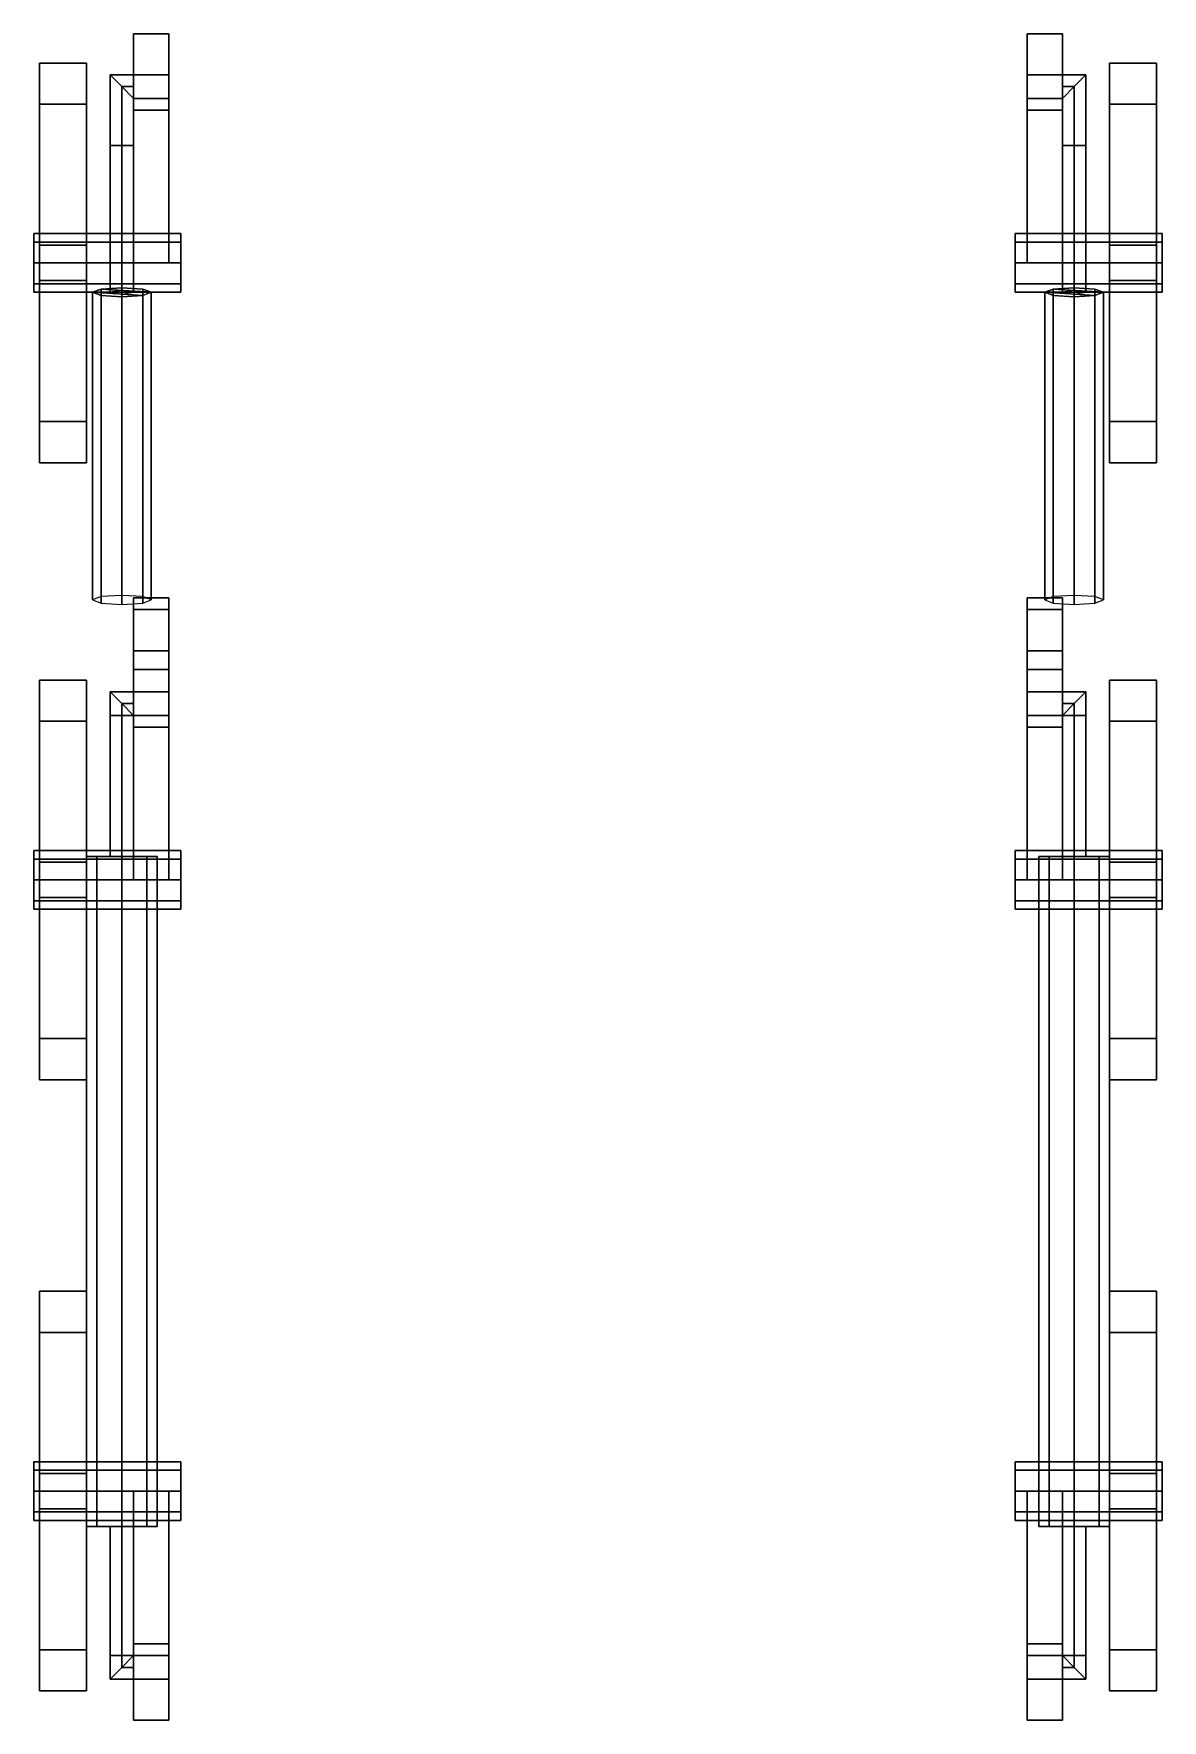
# Model space of a CAD drawing. Extents: x -0.96 to 0.96, y -1.47 to 1.4.
import ezdxf

# ---------------------------------------------------------------- set-up
doc = ezdxf.new("R2010")
doc.units = 0
doc.layers.add('SUSPENSION', color=5, linetype='CONTINUOUS')

msp = doc.modelspace()

# ---------------------------------------------------------------- linework, layer by layer
at = {"layer": 'SUSPENSION'}
for points in [[(-0.73, 1.33, 0.61), (-0.73, 1.4, 0.39), (-0.79, 1.4, 0.39), (-0.79, 1.33, 0.61)], [(-0.79, 1.33, 0.61), (-0.79, 1.4, 0.39), (-0.79, 1.29, 0.44), (-0.79, 1.27, 0.54)], [(-0.79, 1.4, 0.39), (-0.79, 1.01, 0.3), (-0.79, 1.01, 0.4), (-0.79, 1.29, 0.44)], [(-0.73, 1.4, 0.39), (-0.73, 1.01, 0.3), (-0.79, 1.01, 0.3), (-0.79, 1.4, 0.39)], [(-0.73, 1.29, 0.44), (-0.73, 1.4, 0.39), (-0.73, 1.33, 0.61), (-0.73, 1.27, 0.54)], [(-0.73, 1.01, 0.4), (-0.73, 1.01, 0.3), (-0.73, 1.4, 0.39), (-0.73, 1.29, 0.44)], [(0.73, 1.4, 0.39), (0.73, 1.01, 0.3), (0.73, 1.01, 0.4), (0.73, 1.29, 0.44)], [(0.79, 1.4, 0.39), (0.79, 1.01, 0.3), (0.73, 1.01, 0.3), (0.73, 1.4, 0.39)], [(0.73, 1.33, 0.61), (0.73, 1.4, 0.39), (0.73, 1.29, 0.44), (0.73, 1.27, 0.54)], [(0.79, 1.33, 0.61), (0.79, 1.4, 0.39), (0.73, 1.4, 0.39), (0.73, 1.33, 0.61)], [(0.79, 1.01, 0.4), (0.79, 1.01, 0.3), (0.79, 1.4, 0.39), (0.79, 1.29, 0.44)], [(0.79, 1.29, 0.44), (0.79, 1.4, 0.39), (0.79, 1.33, 0.61), (0.79, 1.27, 0.54)], [(-0.95, 1.35, 0.23), (-0.95, 1.28, 0.2), (-0.95, 1.28, 0.32), (-0.95, 1.35, 0.29)], [(-0.95, 1.35, 0.29), (-0.95, 1.28, 0.32), (-0.87, 1.28, 0.32), (-0.87, 1.35, 0.29)], [(-0.87, 1.35, 0.29), (-0.87, 1.35, 0.23), (-0.95, 1.35, 0.23), (-0.95, 1.35, 0.29)], [(-0.87, 1.35, 0.23), (-0.87, 1.28, 0.2), (-0.95, 1.28, 0.2), (-0.95, 1.35, 0.23)], [(0.87, 1.35, 0.29), (0.87, 1.28, 0.32), (0.95, 1.28, 0.32), (0.95, 1.35, 0.29)], [(0.95, 1.35, 0.23), (0.95, 1.28, 0.2), (0.87, 1.28, 0.2), (0.87, 1.35, 0.23)], [(0.95, 1.35, 0.29), (0.95, 1.35, 0.23), (0.87, 1.35, 0.23), (0.87, 1.35, 0.29)], [(0.95, 1.28, 0.32), (0.95, 1.28, 0.2), (0.95, 1.35, 0.23), (0.95, 1.35, 0.29)], [(-0.81, 1.31, 0.59), (-0.83, 1.33, 0.57), (-0.83, 1.21, 0.57), (-0.81, 1.21, 0.59)], [(-0.83, 1.33, 0.57), (-0.81, 1.31, 0.55), (-0.81, 1.21, 0.55), (-0.83, 1.21, 0.57)], [(-0.83, 1.33, 0.57), (-0.81, 1.31, 0.59), (-0.79, 1.31, 0.59), (-0.79, 1.33, 0.57)], [(-0.81, 1.31, 0.55), (-0.83, 1.33, 0.57), (-0.79, 1.33, 0.57), (-0.79, 1.31, 0.55)], [(-0.73, 1.29, 0.61), (-0.73, 1.33, 0.61), (-0.79, 1.33, 0.61), (-0.79, 1.29, 0.61)], [(-0.79, 1.29, 0.61), (-0.79, 1.33, 0.61), (-0.79, 1.27, 0.54), (-0.79, 1.27, 0.58)], [(-0.73, 1.27, 0.54), (-0.73, 1.33, 0.61), (-0.73, 1.29, 0.61), (-0.73, 1.27, 0.58)], [(0.73, 1.29, 0.61), (0.73, 1.33, 0.61), (0.73, 1.27, 0.54), (0.73, 1.27, 0.58)], [(0.79, 1.29, 0.61), (0.79, 1.33, 0.61), (0.73, 1.33, 0.61), (0.73, 1.29, 0.61)], [(0.79, 1.27, 0.54), (0.79, 1.33, 0.61), (0.79, 1.29, 0.61), (0.79, 1.27, 0.58)], [(0.81, 1.31, 0.59), (0.83, 1.33, 0.57), (0.79, 1.33, 0.57), (0.79, 1.31, 0.59)], [(0.83, 1.33, 0.57), (0.81, 1.31, 0.55), (0.79, 1.31, 0.55), (0.79, 1.33, 0.57)], [(0.83, 1.33, 0.57), (0.81, 1.31, 0.59), (0.81, 1.21, 0.59), (0.83, 1.21, 0.57)], [(0.81, 1.31, 0.55), (0.83, 1.33, 0.57), (0.83, 1.21, 0.57), (0.81, 1.21, 0.55)], [(-0.79, 1.29, 0.57), (-0.81, 1.31, 0.59), (-0.81, 1.21, 0.59), (-0.79, 1.21, 0.57)], [(-0.81, 1.31, 0.55), (-0.79, 1.29, 0.57), (-0.79, 1.21, 0.57), (-0.81, 1.21, 0.55)], [(-0.81, 1.31, 0.59), (-0.79, 1.29, 0.57), (-0.79, 1.29, 0.57), (-0.79, 1.31, 0.59)], [(-0.79, 1.29, 0.57), (-0.81, 1.31, 0.55), (-0.79, 1.31, 0.55), (-0.79, 1.29, 0.57)], [(0.81, 1.31, 0.59), (0.79, 1.29, 0.57), (0.79, 1.21, 0.57), (0.81, 1.21, 0.59)], [(0.79, 1.29, 0.57), (0.81, 1.31, 0.55), (0.81, 1.21, 0.55), (0.79, 1.21, 0.57)], [(0.79, 1.29, 0.57), (0.81, 1.31, 0.59), (0.79, 1.31, 0.59), (0.79, 1.29, 0.57)], [(0.81, 1.31, 0.55), (0.79, 1.29, 0.57), (0.79, 1.29, 0.57), (0.79, 1.31, 0.55)], [(-0.95, 1.28, 0.2), (-0.95, 1.04, 0.27), (-0.95, 1.06, 0.42), (-0.95, 1.28, 0.32)], [(-0.87, 1.28, 0.2), (-0.87, 1.04, 0.27), (-0.95, 1.04, 0.27), (-0.95, 1.28, 0.2)], [(-0.95, 1.28, 0.32), (-0.95, 1.06, 0.42), (-0.87, 1.06, 0.42), (-0.87, 1.28, 0.32)], [(-0.79, 1.27, 0.54), (-0.79, 1.29, 0.44), (-0.73, 1.29, 0.44), (-0.73, 1.27, 0.54)], [(-0.79, 1.29, 0.44), (-0.79, 1.01, 0.4), (-0.73, 1.01, 0.4), (-0.73, 1.29, 0.44)], [(-0.73, 1.27, 0.58), (-0.73, 1.29, 0.61), (-0.79, 1.29, 0.61), (-0.79, 1.27, 0.58)], [(-0.79, 1.27, 0.58), (-0.79, 1.27, 0.54), (-0.73, 1.27, 0.54), (-0.73, 1.27, 0.58)], [(0.73, 1.29, 0.44), (0.73, 1.01, 0.4), (0.79, 1.01, 0.4), (0.79, 1.29, 0.44)], [(0.73, 1.27, 0.54), (0.73, 1.29, 0.44), (0.79, 1.29, 0.44), (0.79, 1.27, 0.54)], [(0.79, 1.27, 0.58), (0.79, 1.29, 0.61), (0.73, 1.29, 0.61), (0.73, 1.27, 0.58)], [(0.73, 1.27, 0.58), (0.73, 1.27, 0.54), (0.79, 1.27, 0.54), (0.79, 1.27, 0.58)], [(0.95, 1.28, 0.2), (0.95, 1.04, 0.27), (0.87, 1.04, 0.27), (0.87, 1.28, 0.2)], [(0.87, 1.28, 0.32), (0.87, 1.06, 0.42), (0.95, 1.06, 0.42), (0.95, 1.28, 0.32)], [(0.95, 1.06, 0.42), (0.95, 1.04, 0.27), (0.95, 1.28, 0.2), (0.95, 1.28, 0.32)], [(-0.83, 1.21, 0.57), (-0.81, 1.2101, 0.5494), (-0.81, 0.9631, 0.5102), (-0.83, 0.96, 0.53)], [(-0.81, 1.21, 0.59), (-0.83, 1.21, 0.57), (-0.83, 0.96, 0.53), (-0.81, 0.9569, 0.5498)], [(-0.81, 1.2101, 0.5494), (-0.79, 1.21, 0.57), (-0.79, 0.96, 0.53), (-0.81, 0.9631, 0.5102)], [(-0.79, 1.21, 0.57), (-0.81, 1.21, 0.59), (-0.81, 0.9569, 0.5498), (-0.79, 0.96, 0.53)], [(0.79, 1.21, 0.57), (0.81, 1.2101, 0.5494), (0.81, 0.9631, 0.5102), (0.79, 0.96, 0.53)], [(0.81, 1.21, 0.59), (0.79, 1.21, 0.57), (0.79, 0.96, 0.53), (0.81, 0.9569, 0.5498)], [(0.81, 1.2101, 0.5494), (0.83, 1.21, 0.57), (0.83, 0.96, 0.53), (0.81, 0.9631, 0.5102)], [(0.83, 1.21, 0.57), (0.81, 1.21, 0.59), (0.81, 0.9569, 0.5498), (0.83, 0.96, 0.53)], [(-0.71, 1.0454, 0.3854), (-0.71, 1.06, 0.35), (-0.96, 1.06, 0.35), (-0.96, 1.0454, 0.3854)], [(-0.71, 1.06, 0.35), (-0.71, 1.0454, 0.3146), (-0.96, 1.0454, 0.3146), (-0.96, 1.06, 0.35)], [(-0.96, 1.01, 0.4), (-0.96, 1.0454, 0.3854), (-0.96, 1.06, 0.35), (-0.96, 0.9746, 0.3854)], [(-0.96, 0.9746, 0.3854), (-0.96, 1.06, 0.35), (-0.96, 1.0454, 0.3146), (-0.96, 0.96, 0.35)], [(-0.71, 1.01, 0.4), (-0.71, 1.0454, 0.3854), (-0.96, 1.0454, 0.3854), (-0.96, 1.01, 0.4)], [(-0.71, 1.0454, 0.3146), (-0.71, 1.01, 0.3), (-0.96, 1.01, 0.3), (-0.96, 1.0454, 0.3146)], [(-0.96, 0.96, 0.35), (-0.96, 1.0454, 0.3146), (-0.96, 1.01, 0.3), (-0.96, 0.9746, 0.3146)], [(-0.95, 1.04, 0.27), (-0.95, 0.98, 0.27), (-0.95, 0.96, 0.42), (-0.95, 1.06, 0.42)], [(-0.95, 1.06, 0.42), (-0.95, 0.96, 0.42), (-0.87, 0.96, 0.42), (-0.87, 1.06, 0.42)], [(-0.87, 1.04, 0.27), (-0.87, 0.98, 0.27), (-0.95, 0.98, 0.27), (-0.95, 1.04, 0.27)], [(0.71, 1.0454, 0.3146), (0.71, 1.06, 0.35), (0.96, 1.06, 0.35), (0.96, 1.0454, 0.3146)], [(0.71, 1.06, 0.35), (0.71, 1.0454, 0.3854), (0.96, 1.0454, 0.3854), (0.96, 1.06, 0.35)], [(0.71, 1.01, 0.3), (0.71, 1.0454, 0.3146), (0.96, 1.0454, 0.3146), (0.96, 1.01, 0.3)], [(0.71, 1.0454, 0.3854), (0.71, 1.01, 0.4), (0.96, 1.01, 0.4), (0.96, 1.0454, 0.3854)], [(0.95, 0.96, 0.42), (0.95, 1.06, 0.42), (0.87, 1.06, 0.42), (0.87, 0.96, 0.42)], [(0.87, 0.98, 0.27), (0.87, 1.04, 0.27), (0.95, 1.04, 0.27), (0.95, 0.98, 0.27)], [(0.95, 0.98, 0.27), (0.95, 1.04, 0.27), (0.95, 1.06, 0.42), (0.95, 0.96, 0.42)], [(0.96, 1.06, 0.35), (0.96, 0.9746, 0.3146), (0.96, 1.01, 0.3), (0.96, 1.0454, 0.3146)], [(0.96, 1.0454, 0.3854), (0.96, 0.96, 0.35), (0.96, 0.9746, 0.3146), (0.96, 1.06, 0.35)], [(0.96, 1.01, 0.4), (0.96, 0.9746, 0.3854), (0.96, 0.96, 0.35), (0.96, 1.0454, 0.3854)], [(-0.71, 0.9746, 0.3854), (-0.71, 1.01, 0.4), (-0.96, 1.01, 0.4), (-0.96, 0.9746, 0.3854)], [(-0.71, 1.01, 0.3), (-0.71, 0.9746, 0.3146), (-0.96, 0.9746, 0.3146), (-0.96, 1.01, 0.3)], [(0.71, 0.9746, 0.3146), (0.71, 1.01, 0.3), (0.96, 1.01, 0.3), (0.96, 0.9746, 0.3146)], [(0.71, 1.01, 0.4), (0.71, 0.9746, 0.3854), (0.96, 0.9746, 0.3854), (0.96, 1.01, 0.4)], [(-0.95, 0.74, 0.2), (-0.95, 0.98, 0.27), (-0.87, 0.98, 0.27), (-0.87, 0.74, 0.2)], [(-0.95, 0.96, 0.42), (-0.95, 0.98, 0.27), (-0.95, 0.74, 0.2), (-0.95, 0.74, 0.32)], [(0.87, 0.74, 0.2), (0.87, 0.98, 0.27), (0.95, 0.98, 0.27), (0.95, 0.74, 0.2)], [(0.95, 0.74, 0.2), (0.95, 0.98, 0.27), (0.95, 0.96, 0.42), (0.95, 0.74, 0.32)], [(-0.71, 0.96, 0.35), (-0.71, 0.9746, 0.3854), (-0.96, 0.9746, 0.3854), (-0.96, 0.96, 0.35)], [(-0.71, 0.9746, 0.3146), (-0.71, 0.96, 0.35), (-0.96, 0.96, 0.35), (-0.96, 0.9746, 0.3146)], [(-0.87, 0.74, 0.32), (-0.87, 0.96, 0.42), (-0.95, 0.96, 0.42), (-0.95, 0.74, 0.32)], [(-0.86, 0.96, 0.53), (-0.8454, 0.9655, 0.4951), (-0.8454, 0.4421, 0.4122), (-0.86, 0.4365, 0.4471)], [(-0.76, 0.96, 0.53), (-0.8454, 0.9655, 0.4951), (-0.86, 0.96, 0.53), (-0.7746, 0.9545, 0.5649)], [(-0.8454, 0.9545, 0.5649), (-0.86, 0.96, 0.53), (-0.86, 0.4365, 0.4471), (-0.8454, 0.431, 0.482)], [(-0.7746, 0.9545, 0.5649), (-0.86, 0.96, 0.53), (-0.8454, 0.9545, 0.5649), (-0.81, 0.9522, 0.5794)], [(-0.8454, 0.9655, 0.4951), (-0.81, 0.9678, 0.4806), (-0.81, 0.4443, 0.3977), (-0.8454, 0.4421, 0.4122)], [(-0.7746, 0.9655, 0.4951), (-0.81, 0.9678, 0.4806), (-0.8454, 0.9655, 0.4951), (-0.76, 0.96, 0.53)], [(-0.81, 0.9522, 0.5794), (-0.8454, 0.9545, 0.5649), (-0.8454, 0.431, 0.482), (-0.81, 0.4287, 0.4965)], [(-0.81, 0.9678, 0.4806), (-0.7746, 0.9655, 0.4951), (-0.7746, 0.4421, 0.4122), (-0.81, 0.4443, 0.3977)], [(-0.7746, 0.9545, 0.5649), (-0.81, 0.9522, 0.5794), (-0.81, 0.4287, 0.4965), (-0.7746, 0.431, 0.482)], [(-0.7746, 0.9655, 0.4951), (-0.76, 0.96, 0.53), (-0.76, 0.4365, 0.4471), (-0.7746, 0.4421, 0.4122)], [(-0.76, 0.96, 0.53), (-0.7746, 0.9545, 0.5649), (-0.7746, 0.431, 0.482), (-0.76, 0.4365, 0.4471)], [(0.71, 0.96, 0.35), (0.71, 0.9746, 0.3146), (0.96, 0.9746, 0.3146), (0.96, 0.96, 0.35)], [(0.71, 0.9746, 0.3854), (0.71, 0.96, 0.35), (0.96, 0.96, 0.35), (0.96, 0.9746, 0.3854)], [(0.76, 0.96, 0.53), (0.7746, 0.9655, 0.4951), (0.7746, 0.4421, 0.4122), (0.76, 0.4365, 0.4471)], [(0.86, 0.96, 0.53), (0.7746, 0.9655, 0.4951), (0.76, 0.96, 0.53), (0.8454, 0.9545, 0.5649)], [(0.7746, 0.9545, 0.5649), (0.76, 0.96, 0.53), (0.76, 0.4365, 0.4471), (0.7746, 0.431, 0.482)], [(0.8454, 0.9545, 0.5649), (0.76, 0.96, 0.53), (0.7746, 0.9545, 0.5649), (0.81, 0.9522, 0.5794)], [(0.7746, 0.9655, 0.4951), (0.81, 0.9678, 0.4806), (0.81, 0.4443, 0.3977), (0.7746, 0.4421, 0.4122)], [(0.8454, 0.9655, 0.4951), (0.81, 0.9678, 0.4806), (0.7746, 0.9655, 0.4951), (0.86, 0.96, 0.53)], [(0.81, 0.9522, 0.5794), (0.7746, 0.9545, 0.5649), (0.7746, 0.431, 0.482), (0.81, 0.4287, 0.4965)], [(0.81, 0.9678, 0.4806), (0.8454, 0.9655, 0.4951), (0.8454, 0.4421, 0.4122), (0.81, 0.4443, 0.3977)], [(0.8454, 0.9545, 0.5649), (0.81, 0.9522, 0.5794), (0.81, 0.4287, 0.4965), (0.8454, 0.431, 0.482)], [(0.8454, 0.9655, 0.4951), (0.86, 0.96, 0.53), (0.86, 0.4365, 0.4471), (0.8454, 0.4421, 0.4122)], [(0.86, 0.96, 0.53), (0.8454, 0.9545, 0.5649), (0.8454, 0.431, 0.482), (0.86, 0.4365, 0.4471)], [(0.95, 0.74, 0.32), (0.95, 0.96, 0.42), (0.87, 0.96, 0.42), (0.87, 0.74, 0.32)], [(-0.87, 0.67, 0.29), (-0.87, 0.74, 0.32), (-0.95, 0.74, 0.32), (-0.95, 0.67, 0.29)], [(-0.95, 0.67, 0.23), (-0.95, 0.74, 0.2), (-0.87, 0.74, 0.2), (-0.87, 0.67, 0.23)], [(-0.95, 0.74, 0.32), (-0.95, 0.74, 0.2), (-0.95, 0.67, 0.23), (-0.95, 0.67, 0.29)], [(0.95, 0.67, 0.29), (0.95, 0.74, 0.32), (0.87, 0.74, 0.32), (0.87, 0.67, 0.29)], [(0.87, 0.67, 0.23), (0.87, 0.74, 0.2), (0.95, 0.74, 0.2), (0.95, 0.67, 0.23)], [(0.95, 0.67, 0.23), (0.95, 0.74, 0.2), (0.95, 0.74, 0.32), (0.95, 0.67, 0.29)], [(-0.95, 0.67, 0.29), (-0.95, 0.67, 0.23), (-0.87, 0.67, 0.23), (-0.87, 0.67, 0.29)], [(0.87, 0.67, 0.29), (0.87, 0.67, 0.23), (0.95, 0.67, 0.23), (0.95, 0.67, 0.29)], [(-0.73, 0.42, 0.49), (-0.73, 0.44, 0.39), (-0.79, 0.44, 0.39), (-0.79, 0.42, 0.49)], [(-0.79, 0.44, 0.39), (-0.79, 0.35, 0.39), (-0.79, 0.3182, 0.49), (-0.79, 0.42, 0.49)], [(-0.73, 0.44, 0.39), (-0.73, 0.35, 0.39), (-0.79, 0.35, 0.39), (-0.79, 0.44, 0.39)], [(-0.73, 0.3182, 0.49), (-0.73, 0.35, 0.39), (-0.73, 0.44, 0.39), (-0.73, 0.42, 0.49)], [(0.73, 0.44, 0.39), (0.73, 0.35, 0.39), (0.73, 0.3182, 0.49), (0.73, 0.42, 0.49)], [(0.79, 0.42, 0.49), (0.79, 0.44, 0.39), (0.73, 0.44, 0.39), (0.73, 0.42, 0.49)], [(0.79, 0.44, 0.39), (0.79, 0.35, 0.39), (0.73, 0.35, 0.39), (0.73, 0.44, 0.39)], [(0.79, 0.3182, 0.49), (0.79, 0.35, 0.39), (0.79, 0.44, 0.39), (0.79, 0.42, 0.49)], [(-0.79, 0.42, 0.49), (-0.79, 0.3182, 0.49), (-0.73, 0.3182, 0.49), (-0.73, 0.42, 0.49)], [(0.73, 0.42, 0.49), (0.73, 0.3182, 0.49), (0.79, 0.3182, 0.49), (0.79, 0.42, 0.49)], [(-0.79, 0.28, 0.61), (-0.79, 0.35, 0.39), (-0.79, 0.24, 0.44), (-0.79, 0.22, 0.54)], [(-0.79, 0.35, 0.39), (-0.79, -0.04, 0.3), (-0.79, -0.04, 0.4), (-0.79, 0.24, 0.44)], [(-0.73, 0.35, 0.39), (-0.73, -0.04, 0.3), (-0.79, -0.04, 0.3), (-0.79, 0.35, 0.39)], [(-0.73, 0.24, 0.44), (-0.73, 0.35, 0.39), (-0.73, 0.28, 0.61), (-0.73, 0.22, 0.54)], [(-0.73, -0.04, 0.4), (-0.73, -0.04, 0.3), (-0.73, 0.35, 0.39), (-0.73, 0.24, 0.44)], [(0.73, 0.28, 0.61), (0.73, 0.35, 0.39), (0.73, 0.24, 0.44), (0.73, 0.22, 0.54)], [(0.73, 0.35, 0.39), (0.73, -0.04, 0.3), (0.73, -0.04, 0.4), (0.73, 0.24, 0.44)], [(0.79, 0.35, 0.39), (0.79, -0.04, 0.3), (0.73, -0.04, 0.3), (0.73, 0.35, 0.39)], [(0.79, 0.24, 0.44), (0.79, 0.35, 0.39), (0.79, 0.28, 0.61), (0.79, 0.22, 0.54)], [(0.79, -0.04, 0.4), (0.79, -0.04, 0.3), (0.79, 0.35, 0.39), (0.79, 0.24, 0.44)], [(-0.73, 0.28, 0.61), (-0.73, 0.3182, 0.49), (-0.79, 0.3182, 0.49), (-0.79, 0.28, 0.61)], [(0.79, 0.28, 0.61), (0.79, 0.3182, 0.49), (0.73, 0.3182, 0.49), (0.73, 0.28, 0.61)], [(-0.95, 0.3, 0.23), (-0.95, 0.23, 0.2), (-0.95, 0.23, 0.32), (-0.95, 0.3, 0.29)], [(-0.95, 0.3, 0.29), (-0.95, 0.23, 0.32), (-0.87, 0.23, 0.32), (-0.87, 0.3, 0.29)], [(-0.87, 0.3, 0.29), (-0.87, 0.3, 0.23), (-0.95, 0.3, 0.23), (-0.95, 0.3, 0.29)], [(-0.87, 0.3, 0.23), (-0.87, 0.23, 0.2), (-0.95, 0.23, 0.2), (-0.95, 0.3, 0.23)], [(0.87, 0.3, 0.29), (0.87, 0.23, 0.32), (0.95, 0.23, 0.32), (0.95, 0.3, 0.29)], [(0.95, 0.3, 0.29), (0.95, 0.3, 0.23), (0.87, 0.3, 0.23), (0.87, 0.3, 0.29)], [(0.95, 0.3, 0.23), (0.95, 0.23, 0.2), (0.87, 0.23, 0.2), (0.87, 0.3, 0.23)], [(0.95, 0.23, 0.32), (0.95, 0.23, 0.2), (0.95, 0.3, 0.23), (0.95, 0.3, 0.29)], [(-0.81, 0.26, 0.6), (-0.83, 0.28, 0.58), (-0.83, 0.24, 0.58), (-0.81, 0.24, 0.6)], [(-0.83, 0.28, 0.58), (-0.81, 0.26, 0.56), (-0.81, 0.24, 0.56), (-0.83, 0.24, 0.58)], [(-0.83, 0.28, 0.58), (-0.81, 0.26, 0.6), (-0.79, 0.26, 0.6), (-0.79, 0.28, 0.58)], [(-0.81, 0.26, 0.56), (-0.83, 0.28, 0.58), (-0.79, 0.28, 0.58), (-0.79, 0.26, 0.56)], [(-0.79, 0.24, 0.58), (-0.81, 0.26, 0.6), (-0.81, 0.24, 0.6), (-0.79, 0.24, 0.58)], [(-0.81, 0.26, 0.56), (-0.79, 0.24, 0.58), (-0.79, 0.24, 0.58), (-0.81, 0.24, 0.56)], [(-0.81, 0.26, 0.6), (-0.79, 0.24, 0.58), (-0.79, 0.24, 0.58), (-0.79, 0.26, 0.6)], [(-0.79, 0.24, 0.58), (-0.81, 0.26, 0.56), (-0.79, 0.26, 0.56), (-0.79, 0.24, 0.58)], [(-0.79, 0.24, 0.61), (-0.79, 0.28, 0.61), (-0.79, 0.22, 0.54), (-0.79, 0.22, 0.58)], [(-0.73, 0.24, 0.61), (-0.73, 0.28, 0.61), (-0.79, 0.28, 0.61), (-0.79, 0.24, 0.61)], [(-0.73, 0.22, 0.54), (-0.73, 0.28, 0.61), (-0.73, 0.24, 0.61), (-0.73, 0.22, 0.58)], [(0.79, 0.24, 0.61), (0.79, 0.28, 0.61), (0.73, 0.28, 0.61), (0.73, 0.24, 0.61)], [(0.73, 0.24, 0.61), (0.73, 0.28, 0.61), (0.73, 0.22, 0.54), (0.73, 0.22, 0.58)], [(0.79, 0.22, 0.54), (0.79, 0.28, 0.61), (0.79, 0.24, 0.61), (0.79, 0.22, 0.58)], [(0.81, 0.26, 0.6), (0.83, 0.28, 0.58), (0.79, 0.28, 0.58), (0.79, 0.26, 0.6)], [(0.83, 0.28, 0.58), (0.81, 0.26, 0.56), (0.79, 0.26, 0.56), (0.79, 0.28, 0.58)], [(0.79, 0.24, 0.58), (0.81, 0.26, 0.6), (0.79, 0.26, 0.6), (0.79, 0.24, 0.58)], [(0.81, 0.26, 0.56), (0.79, 0.24, 0.58), (0.79, 0.24, 0.58), (0.79, 0.26, 0.56)], [(0.81, 0.26, 0.6), (0.79, 0.24, 0.58), (0.79, 0.24, 0.58), (0.81, 0.24, 0.6)], [(0.79, 0.24, 0.58), (0.81, 0.26, 0.56), (0.81, 0.24, 0.56), (0.79, 0.24, 0.58)], [(0.83, 0.28, 0.58), (0.81, 0.26, 0.6), (0.81, 0.24, 0.6), (0.83, 0.24, 0.58)], [(0.81, 0.26, 0.56), (0.83, 0.28, 0.58), (0.83, 0.24, 0.58), (0.81, 0.24, 0.56)], [(-0.95, 0.23, 0.2), (-0.95, -0.01, 0.27), (-0.95, 0.01, 0.42), (-0.95, 0.23, 0.32)], [(-0.87, 0.23, 0.2), (-0.87, -0.01, 0.27), (-0.95, -0.01, 0.27), (-0.95, 0.23, 0.2)], [(-0.95, 0.23, 0.32), (-0.95, 0.01, 0.42), (-0.87, 0.01, 0.42), (-0.87, 0.23, 0.32)], [(-0.81, 0.24, 0.6), (-0.83, 0.24, 0.58), (-0.83, 0, 0.6), (-0.81, 0, 0.62)], [(-0.83, 0.24, 0.58), (-0.81, 0.24, 0.56), (-0.81, 0, 0.58), (-0.83, 0, 0.6)], [(-0.79, 0.24, 0.58), (-0.81, 0.24, 0.6), (-0.81, 0, 0.62), (-0.79, 0, 0.6)], [(-0.81, 0.24, 0.56), (-0.79, 0.24, 0.58), (-0.79, 0, 0.6), (-0.81, 0, 0.58)], [(-0.79, 0.22, 0.54), (-0.79, 0.24, 0.44), (-0.73, 0.24, 0.44), (-0.73, 0.22, 0.54)], [(-0.79, 0.24, 0.44), (-0.79, -0.04, 0.4), (-0.73, -0.04, 0.4), (-0.73, 0.24, 0.44)], [(-0.73, 0.22, 0.58), (-0.73, 0.24, 0.61), (-0.79, 0.24, 0.61), (-0.79, 0.22, 0.58)], [(0.73, 0.22, 0.54), (0.73, 0.24, 0.44), (0.79, 0.24, 0.44), (0.79, 0.22, 0.54)], [(0.73, 0.24, 0.44), (0.73, -0.04, 0.4), (0.79, -0.04, 0.4), (0.79, 0.24, 0.44)], [(0.79, 0.22, 0.58), (0.79, 0.24, 0.61), (0.73, 0.24, 0.61), (0.73, 0.22, 0.58)], [(0.81, 0.24, 0.6), (0.79, 0.24, 0.58), (0.79, 0, 0.6), (0.81, 0, 0.62)], [(0.79, 0.24, 0.58), (0.81, 0.24, 0.56), (0.81, 0, 0.58), (0.79, 0, 0.6)], [(0.83, 0.24, 0.58), (0.81, 0.24, 0.6), (0.81, 0, 0.62), (0.83, 0, 0.6)], [(0.81, 0.24, 0.56), (0.83, 0.24, 0.58), (0.83, 0, 0.6), (0.81, 0, 0.58)], [(0.95, 0.23, 0.2), (0.95, -0.01, 0.27), (0.87, -0.01, 0.27), (0.87, 0.23, 0.2)], [(0.87, 0.23, 0.32), (0.87, 0.01, 0.42), (0.95, 0.01, 0.42), (0.95, 0.23, 0.32)], [(0.95, 0.01, 0.42), (0.95, -0.01, 0.27), (0.95, 0.23, 0.2), (0.95, 0.23, 0.32)], [(-0.79, 0.22, 0.58), (-0.79, 0.22, 0.54), (-0.73, 0.22, 0.54), (-0.73, 0.22, 0.58)], [(0.73, 0.22, 0.58), (0.73, 0.22, 0.54), (0.79, 0.22, 0.54), (0.79, 0.22, 0.58)], [(-0.96, -0.0754, 0.3854), (-0.96, 0.01, 0.35), (-0.96, -0.0046, 0.3146), (-0.96, -0.09, 0.35)], [(-0.96, -0.04, 0.4), (-0.96, -0.0046, 0.3854), (-0.96, 0.01, 0.35), (-0.96, -0.0754, 0.3854)], [(-0.71, 0.01, 0.35), (-0.71, -0.0046, 0.3146), (-0.96, -0.0046, 0.3146), (-0.96, 0.01, 0.35)], [(-0.71, -0.0046, 0.3854), (-0.71, 0.01, 0.35), (-0.96, 0.01, 0.35), (-0.96, -0.0046, 0.3854)], [(-0.95, -0.01, 0.27), (-0.95, -0.07, 0.27), (-0.95, -0.09, 0.42), (-0.95, 0.01, 0.42)], [(-0.95, 0.01, 0.42), (-0.95, -0.09, 0.42), (-0.87, -0.09, 0.42), (-0.87, 0.01, 0.42)], [(-0.8524, 0, 0.6424), (-0.87, 0, 0.6), (-0.87, -1.14, 0.6), (-0.8524, -1.14, 0.6424)], [(-0.87, 0, 0.6), (-0.8524, 0, 0.5576), (-0.8524, -1.14, 0.5576), (-0.87, -1.14, 0.6)], [(-0.7676, 0, 0.5576), (-0.87, 0, 0.6), (-0.8524, 0, 0.6424), (-0.75, 0, 0.6)], [(-0.81, 0, 0.54), (-0.8524, 0, 0.5576), (-0.87, 0, 0.6), (-0.7676, 0, 0.5576)], [(-0.81, 0, 0.66), (-0.8524, 0, 0.6424), (-0.8524, -1.14, 0.6424), (-0.81, -1.14, 0.66)], [(-0.8524, 0, 0.5576), (-0.81, 0, 0.54), (-0.81, -1.14, 0.54), (-0.8524, -1.14, 0.5576)], [(-0.75, 0, 0.6), (-0.8524, 0, 0.6424), (-0.81, 0, 0.66), (-0.7676, 0, 0.6424)], [(-0.7676, 0, 0.6424), (-0.81, 0, 0.66), (-0.81, -1.14, 0.66), (-0.7676, -1.14, 0.6424)], [(-0.81, 0, 0.54), (-0.7676, 0, 0.5576), (-0.7676, -1.14, 0.5576), (-0.81, -1.14, 0.54)], [(-0.75, 0, 0.6), (-0.7676, 0, 0.6424), (-0.7676, -1.14, 0.6424), (-0.75, -1.14, 0.6)], [(-0.7676, 0, 0.5576), (-0.75, 0, 0.6), (-0.75, -1.14, 0.6), (-0.7676, -1.14, 0.5576)], [(0.71, 0.01, 0.35), (0.71, -0.0046, 0.3854), (0.96, -0.0046, 0.3854), (0.96, 0.01, 0.35)], [(0.71, -0.0046, 0.3146), (0.71, 0.01, 0.35), (0.96, 0.01, 0.35), (0.96, -0.0046, 0.3146)], [(0.7676, 0, 0.6424), (0.87, 0, 0.6), (0.8524, 0, 0.5576), (0.75, 0, 0.6)], [(0.75, 0, 0.6), (0.8524, 0, 0.5576), (0.81, 0, 0.54), (0.7676, 0, 0.5576)], [(0.75, 0, 0.6), (0.7676, 0, 0.5576), (0.7676, -1.14, 0.5576), (0.75, -1.14, 0.6)], [(0.7676, 0, 0.6424), (0.75, 0, 0.6), (0.75, -1.14, 0.6), (0.7676, -1.14, 0.6424)], [(0.81, 0, 0.66), (0.8524, 0, 0.6424), (0.87, 0, 0.6), (0.7676, 0, 0.6424)], [(0.81, 0, 0.66), (0.7676, 0, 0.6424), (0.7676, -1.14, 0.6424), (0.81, -1.14, 0.66)], [(0.7676, 0, 0.5576), (0.81, 0, 0.54), (0.81, -1.14, 0.54), (0.7676, -1.14, 0.5576)], [(0.8524, 0, 0.6424), (0.81, 0, 0.66), (0.81, -1.14, 0.66), (0.8524, -1.14, 0.6424)], [(0.81, 0, 0.54), (0.8524, 0, 0.5576), (0.8524, -1.14, 0.5576), (0.81, -1.14, 0.54)], [(0.8524, 0, 0.5576), (0.87, 0, 0.6), (0.87, -1.14, 0.6), (0.8524, -1.14, 0.5576)], [(0.87, 0, 0.6), (0.8524, 0, 0.6424), (0.8524, -1.14, 0.6424), (0.87, -1.14, 0.6)], [(0.95, -0.09, 0.42), (0.95, 0.01, 0.42), (0.87, 0.01, 0.42), (0.87, -0.09, 0.42)], [(0.95, -0.07, 0.27), (0.95, -0.01, 0.27), (0.95, 0.01, 0.42), (0.95, -0.09, 0.42)], [(0.96, -0.0046, 0.3854), (0.96, -0.09, 0.35), (0.96, -0.0754, 0.3146), (0.96, 0.01, 0.35)], [(0.96, 0.01, 0.35), (0.96, -0.0754, 0.3146), (0.96, -0.04, 0.3), (0.96, -0.0046, 0.3146)], [(-0.96, -0.09, 0.35), (-0.96, -0.0046, 0.3146), (-0.96, -0.04, 0.3), (-0.96, -0.0754, 0.3146)], [(-0.71, -0.0046, 0.3146), (-0.71, -0.04, 0.3), (-0.96, -0.04, 0.3), (-0.96, -0.0046, 0.3146)], [(-0.71, -0.04, 0.4), (-0.71, -0.0046, 0.3854), (-0.96, -0.0046, 0.3854), (-0.96, -0.04, 0.4)], [(-0.87, -0.01, 0.27), (-0.87, -0.07, 0.27), (-0.95, -0.07, 0.27), (-0.95, -0.01, 0.27)], [(0.71, -0.0046, 0.3854), (0.71, -0.04, 0.4), (0.96, -0.04, 0.4), (0.96, -0.0046, 0.3854)], [(0.71, -0.04, 0.3), (0.71, -0.0046, 0.3146), (0.96, -0.0046, 0.3146), (0.96, -0.04, 0.3)], [(0.87, -0.07, 0.27), (0.87, -0.01, 0.27), (0.95, -0.01, 0.27), (0.95, -0.07, 0.27)], [(0.96, -0.04, 0.4), (0.96, -0.0754, 0.3854), (0.96, -0.09, 0.35), (0.96, -0.0046, 0.3854)], [(-0.71, -0.04, 0.3), (-0.71, -0.0754, 0.3146), (-0.96, -0.0754, 0.3146), (-0.96, -0.04, 0.3)], [(-0.71, -0.0754, 0.3854), (-0.71, -0.04, 0.4), (-0.96, -0.04, 0.4), (-0.96, -0.0754, 0.3854)], [(0.71, -0.04, 0.4), (0.71, -0.0754, 0.3854), (0.96, -0.0754, 0.3854), (0.96, -0.04, 0.4)], [(0.71, -0.0754, 0.3146), (0.71, -0.04, 0.3), (0.96, -0.04, 0.3), (0.96, -0.0754, 0.3146)], [(-0.71, -0.0754, 0.3146), (-0.71, -0.09, 0.35), (-0.96, -0.09, 0.35), (-0.96, -0.0754, 0.3146)], [(-0.71, -0.09, 0.35), (-0.71, -0.0754, 0.3854), (-0.96, -0.0754, 0.3854), (-0.96, -0.09, 0.35)], [(-0.95, -0.09, 0.42), (-0.95, -0.07, 0.27), (-0.95, -0.31, 0.2), (-0.95, -0.31, 0.32)], [(-0.95, -0.31, 0.2), (-0.95, -0.07, 0.27), (-0.87, -0.07, 0.27), (-0.87, -0.31, 0.2)], [(0.71, -0.0754, 0.3854), (0.71, -0.09, 0.35), (0.96, -0.09, 0.35), (0.96, -0.0754, 0.3854)], [(0.71, -0.09, 0.35), (0.71, -0.0754, 0.3146), (0.96, -0.0754, 0.3146), (0.96, -0.09, 0.35)], [(0.87, -0.31, 0.2), (0.87, -0.07, 0.27), (0.95, -0.07, 0.27), (0.95, -0.31, 0.2)], [(0.95, -0.31, 0.2), (0.95, -0.07, 0.27), (0.95, -0.09, 0.42), (0.95, -0.31, 0.32)], [(-0.87, -0.31, 0.32), (-0.87, -0.09, 0.42), (-0.95, -0.09, 0.42), (-0.95, -0.31, 0.32)], [(0.95, -0.31, 0.32), (0.95, -0.09, 0.42), (0.87, -0.09, 0.42), (0.87, -0.31, 0.32)], [(-0.95, -0.31, 0.32), (-0.95, -0.31, 0.2), (-0.95, -0.38, 0.23), (-0.95, -0.38, 0.29)], [(-0.87, -0.38, 0.29), (-0.87, -0.31, 0.32), (-0.95, -0.31, 0.32), (-0.95, -0.38, 0.29)], [(-0.95, -0.38, 0.23), (-0.95, -0.31, 0.2), (-0.87, -0.31, 0.2), (-0.87, -0.38, 0.23)], [(0.95, -0.38, 0.29), (0.95, -0.31, 0.32), (0.87, -0.31, 0.32), (0.87, -0.38, 0.29)], [(0.87, -0.38, 0.23), (0.87, -0.31, 0.2), (0.95, -0.31, 0.2), (0.95, -0.38, 0.23)], [(0.95, -0.38, 0.23), (0.95, -0.31, 0.2), (0.95, -0.31, 0.32), (0.95, -0.38, 0.29)], [(-0.95, -0.38, 0.29), (-0.95, -0.38, 0.23), (-0.87, -0.38, 0.23), (-0.87, -0.38, 0.29)], [(0.87, -0.38, 0.29), (0.87, -0.38, 0.23), (0.95, -0.38, 0.23), (0.95, -0.38, 0.29)], [(-0.95, -0.74, 0.23), (-0.95, -0.81, 0.2), (-0.95, -0.81, 0.32), (-0.95, -0.74, 0.29)], [(-0.95, -0.74, 0.29), (-0.95, -0.81, 0.32), (-0.87, -0.81, 0.32), (-0.87, -0.74, 0.29)], [(-0.87, -0.74, 0.29), (-0.87, -0.74, 0.23), (-0.95, -0.74, 0.23), (-0.95, -0.74, 0.29)], [(-0.87, -0.74, 0.23), (-0.87, -0.81, 0.2), (-0.95, -0.81, 0.2), (-0.95, -0.74, 0.23)], [(0.87, -0.74, 0.29), (0.87, -0.81, 0.32), (0.95, -0.81, 0.32), (0.95, -0.74, 0.29)], [(0.95, -0.74, 0.29), (0.95, -0.74, 0.23), (0.87, -0.74, 0.23), (0.87, -0.74, 0.29)], [(0.95, -0.74, 0.23), (0.95, -0.81, 0.2), (0.87, -0.81, 0.2), (0.87, -0.74, 0.23)], [(0.95, -0.81, 0.32), (0.95, -0.81, 0.2), (0.95, -0.74, 0.23), (0.95, -0.74, 0.29)], [(-0.95, -0.81, 0.2), (-0.95, -1.05, 0.27), (-0.95, -1.03, 0.42), (-0.95, -0.81, 0.32)], [(-0.87, -0.81, 0.2), (-0.87, -1.05, 0.27), (-0.95, -1.05, 0.27), (-0.95, -0.81, 0.2)], [(-0.95, -0.81, 0.32), (-0.95, -1.03, 0.42), (-0.87, -1.03, 0.42), (-0.87, -0.81, 0.32)], [(0.95, -0.81, 0.2), (0.95, -1.05, 0.27), (0.87, -1.05, 0.27), (0.87, -0.81, 0.2)], [(0.87, -0.81, 0.32), (0.87, -1.03, 0.42), (0.95, -1.03, 0.42), (0.95, -0.81, 0.32)], [(0.95, -1.03, 0.42), (0.95, -1.05, 0.27), (0.95, -0.81, 0.2), (0.95, -0.81, 0.32)], [(-0.96, -1.1154, 0.3854), (-0.96, -1.03, 0.35), (-0.96, -1.0446, 0.3146), (-0.96, -1.13, 0.35)], [(-0.96, -1.08, 0.4), (-0.96, -1.0446, 0.3854), (-0.96, -1.03, 0.35), (-0.96, -1.1154, 0.3854)], [(-0.71, -1.03, 0.35), (-0.71, -1.0446, 0.3146), (-0.96, -1.0446, 0.3146), (-0.96, -1.03, 0.35)], [(-0.71, -1.0446, 0.3854), (-0.71, -1.03, 0.35), (-0.96, -1.03, 0.35), (-0.96, -1.0446, 0.3854)], [(-0.95, -1.05, 0.27), (-0.95, -1.11, 0.27), (-0.95, -1.13, 0.42), (-0.95, -1.03, 0.42)], [(-0.95, -1.03, 0.42), (-0.95, -1.13, 0.42), (-0.87, -1.13, 0.42), (-0.87, -1.03, 0.42)], [(0.71, -1.03, 0.35), (0.71, -1.0446, 0.3854), (0.96, -1.0446, 0.3854), (0.96, -1.03, 0.35)], [(0.71, -1.0446, 0.3146), (0.71, -1.03, 0.35), (0.96, -1.03, 0.35), (0.96, -1.0446, 0.3146)], [(0.95, -1.13, 0.42), (0.95, -1.03, 0.42), (0.87, -1.03, 0.42), (0.87, -1.13, 0.42)], [(0.95, -1.11, 0.27), (0.95, -1.05, 0.27), (0.95, -1.03, 0.42), (0.95, -1.13, 0.42)], [(0.96, -1.0446, 0.3854), (0.96, -1.13, 0.35), (0.96, -1.1154, 0.3146), (0.96, -1.03, 0.35)], [(0.96, -1.03, 0.35), (0.96, -1.1154, 0.3146), (0.96, -1.08, 0.3), (0.96, -1.0446, 0.3146)], [(-0.96, -1.13, 0.35), (-0.96, -1.0446, 0.3146), (-0.96, -1.08, 0.3), (-0.96, -1.1154, 0.3146)], [(-0.71, -1.0446, 0.3146), (-0.71, -1.08, 0.3), (-0.96, -1.08, 0.3), (-0.96, -1.0446, 0.3146)], [(-0.71, -1.08, 0.4), (-0.71, -1.0446, 0.3854), (-0.96, -1.0446, 0.3854), (-0.96, -1.08, 0.4)], [(-0.87, -1.05, 0.27), (-0.87, -1.11, 0.27), (-0.95, -1.11, 0.27), (-0.95, -1.05, 0.27)], [(0.71, -1.0446, 0.3854), (0.71, -1.08, 0.4), (0.96, -1.08, 0.4), (0.96, -1.0446, 0.3854)], [(0.71, -1.08, 0.3), (0.71, -1.0446, 0.3146), (0.96, -1.0446, 0.3146), (0.96, -1.08, 0.3)], [(0.87, -1.11, 0.27), (0.87, -1.05, 0.27), (0.95, -1.05, 0.27), (0.95, -1.11, 0.27)], [(0.96, -1.08, 0.4), (0.96, -1.1154, 0.3854), (0.96, -1.13, 0.35), (0.96, -1.0446, 0.3854)], [(-0.71, -1.08, 0.3), (-0.71, -1.1154, 0.3146), (-0.96, -1.1154, 0.3146), (-0.96, -1.08, 0.3)], [(-0.71, -1.1154, 0.3854), (-0.71, -1.08, 0.4), (-0.96, -1.08, 0.4), (-0.96, -1.1154, 0.3854)], [(-0.73, -1.36, 0.44), (-0.73, -1.08, 0.4), (-0.79, -1.08, 0.4), (-0.79, -1.36, 0.44)], [(-0.79, -1.08, 0.4), (-0.79, -1.08, 0.3), (-0.79, -1.47, 0.39), (-0.79, -1.36, 0.44)], [(-0.79, -1.47, 0.39), (-0.79, -1.08, 0.3), (-0.73, -1.08, 0.3), (-0.73, -1.47, 0.39)], [(-0.73, -1.47, 0.39), (-0.73, -1.08, 0.3), (-0.73, -1.08, 0.4), (-0.73, -1.36, 0.44)], [(0.71, -1.08, 0.4), (0.71, -1.1154, 0.3854), (0.96, -1.1154, 0.3854), (0.96, -1.08, 0.4)], [(0.71, -1.1154, 0.3146), (0.71, -1.08, 0.3), (0.96, -1.08, 0.3), (0.96, -1.1154, 0.3146)], [(0.73, -1.08, 0.4), (0.73, -1.08, 0.3), (0.73, -1.47, 0.39), (0.73, -1.36, 0.44)], [(0.79, -1.36, 0.44), (0.79, -1.08, 0.4), (0.73, -1.08, 0.4), (0.73, -1.36, 0.44)], [(0.73, -1.47, 0.39), (0.73, -1.08, 0.3), (0.79, -1.08, 0.3), (0.79, -1.47, 0.39)], [(0.79, -1.47, 0.39), (0.79, -1.08, 0.3), (0.79, -1.08, 0.4), (0.79, -1.36, 0.44)], [(-0.71, -1.1154, 0.3146), (-0.71, -1.13, 0.35), (-0.96, -1.13, 0.35), (-0.96, -1.1154, 0.3146)], [(-0.71, -1.13, 0.35), (-0.71, -1.1154, 0.3854), (-0.96, -1.1154, 0.3854), (-0.96, -1.13, 0.35)], [(-0.95, -1.13, 0.42), (-0.95, -1.11, 0.27), (-0.95, -1.35, 0.2), (-0.95, -1.35, 0.32)], [(-0.95, -1.35, 0.2), (-0.95, -1.11, 0.27), (-0.87, -1.11, 0.27), (-0.87, -1.35, 0.2)], [(0.71, -1.1154, 0.3854), (0.71, -1.13, 0.35), (0.96, -1.13, 0.35), (0.96, -1.1154, 0.3854)], [(0.71, -1.13, 0.35), (0.71, -1.1154, 0.3146), (0.96, -1.1154, 0.3146), (0.96, -1.13, 0.35)], [(0.87, -1.35, 0.2), (0.87, -1.11, 0.27), (0.95, -1.11, 0.27), (0.95, -1.35, 0.2)], [(0.95, -1.35, 0.2), (0.95, -1.11, 0.27), (0.95, -1.13, 0.42), (0.95, -1.35, 0.32)], [(-0.87, -1.35, 0.32), (-0.87, -1.13, 0.42), (-0.95, -1.13, 0.42), (-0.95, -1.35, 0.32)], [(-0.81, -1.14, 0.66), (-0.8524, -1.14, 0.6424), (-0.87, -1.14, 0.6), (-0.7676, -1.14, 0.6424)], [(-0.7676, -1.14, 0.6424), (-0.87, -1.14, 0.6), (-0.8524, -1.14, 0.5576), (-0.75, -1.14, 0.6)], [(-0.75, -1.14, 0.6), (-0.8524, -1.14, 0.5576), (-0.81, -1.14, 0.54), (-0.7676, -1.14, 0.5576)], [(-0.83, -1.36, 0.58), (-0.81, -1.36, 0.6), (-0.81, -1.14, 0.62), (-0.83, -1.14, 0.6)], [(-0.81, -1.36, 0.56), (-0.83, -1.36, 0.58), (-0.83, -1.14, 0.6), (-0.81, -1.14, 0.58)], [(-0.81, -1.36, 0.6), (-0.79, -1.36, 0.58), (-0.79, -1.14, 0.6), (-0.81, -1.14, 0.62)], [(-0.79, -1.36, 0.58), (-0.81, -1.36, 0.56), (-0.81, -1.14, 0.58), (-0.79, -1.14, 0.6)], [(0.7676, -1.14, 0.5576), (0.87, -1.14, 0.6), (0.8524, -1.14, 0.6424), (0.75, -1.14, 0.6)], [(0.75, -1.14, 0.6), (0.8524, -1.14, 0.6424), (0.81, -1.14, 0.66), (0.7676, -1.14, 0.6424)], [(0.81, -1.14, 0.54), (0.8524, -1.14, 0.5576), (0.87, -1.14, 0.6), (0.7676, -1.14, 0.5576)], [(0.79, -1.36, 0.58), (0.81, -1.36, 0.6), (0.81, -1.14, 0.62), (0.79, -1.14, 0.6)], [(0.81, -1.36, 0.56), (0.79, -1.36, 0.58), (0.79, -1.14, 0.6), (0.81, -1.14, 0.58)], [(0.81, -1.36, 0.6), (0.83, -1.36, 0.58), (0.83, -1.14, 0.6), (0.81, -1.14, 0.62)], [(0.83, -1.36, 0.58), (0.81, -1.36, 0.56), (0.81, -1.14, 0.58), (0.83, -1.14, 0.6)], [(0.95, -1.35, 0.32), (0.95, -1.13, 0.42), (0.87, -1.13, 0.42), (0.87, -1.35, 0.32)], [(-0.73, -1.34, 0.54), (-0.73, -1.36, 0.44), (-0.79, -1.36, 0.44), (-0.79, -1.34, 0.54)], [(-0.79, -1.36, 0.44), (-0.79, -1.47, 0.39), (-0.79, -1.4, 0.61), (-0.79, -1.34, 0.54)], [(-0.73, -1.34, 0.58), (-0.73, -1.34, 0.54), (-0.79, -1.34, 0.54), (-0.79, -1.34, 0.58)], [(-0.79, -1.34, 0.58), (-0.79, -1.36, 0.61), (-0.73, -1.36, 0.61), (-0.73, -1.34, 0.58)], [(-0.79, -1.34, 0.54), (-0.79, -1.4, 0.61), (-0.79, -1.36, 0.61), (-0.79, -1.34, 0.58)], [(-0.73, -1.4, 0.61), (-0.73, -1.47, 0.39), (-0.73, -1.36, 0.44), (-0.73, -1.34, 0.54)], [(-0.73, -1.36, 0.61), (-0.73, -1.4, 0.61), (-0.73, -1.34, 0.54), (-0.73, -1.34, 0.58)], [(0.73, -1.36, 0.44), (0.73, -1.47, 0.39), (0.73, -1.4, 0.61), (0.73, -1.34, 0.54)], [(0.79, -1.34, 0.54), (0.79, -1.36, 0.44), (0.73, -1.36, 0.44), (0.73, -1.34, 0.54)], [(0.73, -1.34, 0.54), (0.73, -1.4, 0.61), (0.73, -1.36, 0.61), (0.73, -1.34, 0.58)], [(0.73, -1.34, 0.58), (0.73, -1.36, 0.61), (0.79, -1.36, 0.61), (0.79, -1.34, 0.58)], [(0.79, -1.34, 0.58), (0.79, -1.34, 0.54), (0.73, -1.34, 0.54), (0.73, -1.34, 0.58)], [(0.79, -1.4, 0.61), (0.79, -1.47, 0.39), (0.79, -1.36, 0.44), (0.79, -1.34, 0.54)], [(0.79, -1.36, 0.61), (0.79, -1.4, 0.61), (0.79, -1.34, 0.54), (0.79, -1.34, 0.58)], [(-0.95, -1.35, 0.32), (-0.95, -1.35, 0.2), (-0.95, -1.42, 0.23), (-0.95, -1.42, 0.29)], [(-0.87, -1.42, 0.29), (-0.87, -1.35, 0.32), (-0.95, -1.35, 0.32), (-0.95, -1.42, 0.29)], [(-0.95, -1.42, 0.23), (-0.95, -1.35, 0.2), (-0.87, -1.35, 0.2), (-0.87, -1.42, 0.23)], [(-0.81, -1.38, 0.56), (-0.83, -1.4, 0.58), (-0.83, -1.36, 0.58), (-0.81, -1.36, 0.56)], [(-0.83, -1.4, 0.58), (-0.81, -1.38, 0.6), (-0.81, -1.36, 0.6), (-0.83, -1.36, 0.58)], [(-0.79, -1.36, 0.58), (-0.81, -1.38, 0.56), (-0.81, -1.36, 0.56), (-0.79, -1.36, 0.58)], [(-0.81, -1.38, 0.6), (-0.79, -1.36, 0.58), (-0.79, -1.36, 0.58), (-0.81, -1.36, 0.6)], [(-0.81, -1.38, 0.56), (-0.79, -1.36, 0.58), (-0.79, -1.36, 0.58), (-0.79, -1.38, 0.56)], [(-0.79, -1.36, 0.58), (-0.81, -1.38, 0.6), (-0.79, -1.38, 0.6), (-0.79, -1.36, 0.58)], [(-0.79, -1.36, 0.61), (-0.79, -1.4, 0.61), (-0.73, -1.4, 0.61), (-0.73, -1.36, 0.61)], [(0.73, -1.36, 0.61), (0.73, -1.4, 0.61), (0.79, -1.4, 0.61), (0.79, -1.36, 0.61)], [(0.79, -1.36, 0.58), (0.81, -1.38, 0.56), (0.79, -1.38, 0.56), (0.79, -1.36, 0.58)], [(0.81, -1.38, 0.6), (0.79, -1.36, 0.58), (0.79, -1.36, 0.58), (0.79, -1.38, 0.6)], [(0.81, -1.38, 0.56), (0.79, -1.36, 0.58), (0.79, -1.36, 0.58), (0.81, -1.36, 0.56)], [(0.79, -1.36, 0.58), (0.81, -1.38, 0.6), (0.81, -1.36, 0.6), (0.79, -1.36, 0.58)], [(0.83, -1.4, 0.58), (0.81, -1.38, 0.56), (0.81, -1.36, 0.56), (0.83, -1.36, 0.58)], [(0.81, -1.38, 0.6), (0.83, -1.4, 0.58), (0.83, -1.36, 0.58), (0.81, -1.36, 0.6)], [(0.95, -1.42, 0.29), (0.95, -1.35, 0.32), (0.87, -1.35, 0.32), (0.87, -1.42, 0.29)], [(0.87, -1.42, 0.23), (0.87, -1.35, 0.2), (0.95, -1.35, 0.2), (0.95, -1.42, 0.23)], [(0.95, -1.42, 0.23), (0.95, -1.35, 0.2), (0.95, -1.35, 0.32), (0.95, -1.42, 0.29)], [(-0.83, -1.4, 0.58), (-0.81, -1.38, 0.56), (-0.79, -1.38, 0.56), (-0.79, -1.4, 0.58)], [(-0.81, -1.38, 0.6), (-0.83, -1.4, 0.58), (-0.79, -1.4, 0.58), (-0.79, -1.38, 0.6)], [(-0.79, -1.4, 0.61), (-0.79, -1.47, 0.39), (-0.73, -1.47, 0.39), (-0.73, -1.4, 0.61)], [(0.73, -1.4, 0.61), (0.73, -1.47, 0.39), (0.79, -1.47, 0.39), (0.79, -1.4, 0.61)], [(0.81, -1.38, 0.56), (0.83, -1.4, 0.58), (0.79, -1.4, 0.58), (0.79, -1.38, 0.56)], [(0.83, -1.4, 0.58), (0.81, -1.38, 0.6), (0.79, -1.38, 0.6), (0.79, -1.4, 0.58)], [(-0.95, -1.42, 0.29), (-0.95, -1.42, 0.23), (-0.87, -1.42, 0.23), (-0.87, -1.42, 0.29)], [(0.87, -1.42, 0.29), (0.87, -1.42, 0.23), (0.95, -1.42, 0.23), (0.95, -1.42, 0.29)]]:
    msp.add_3dface(points, dxfattribs=at)

doc.saveas('drawing.dxf')
